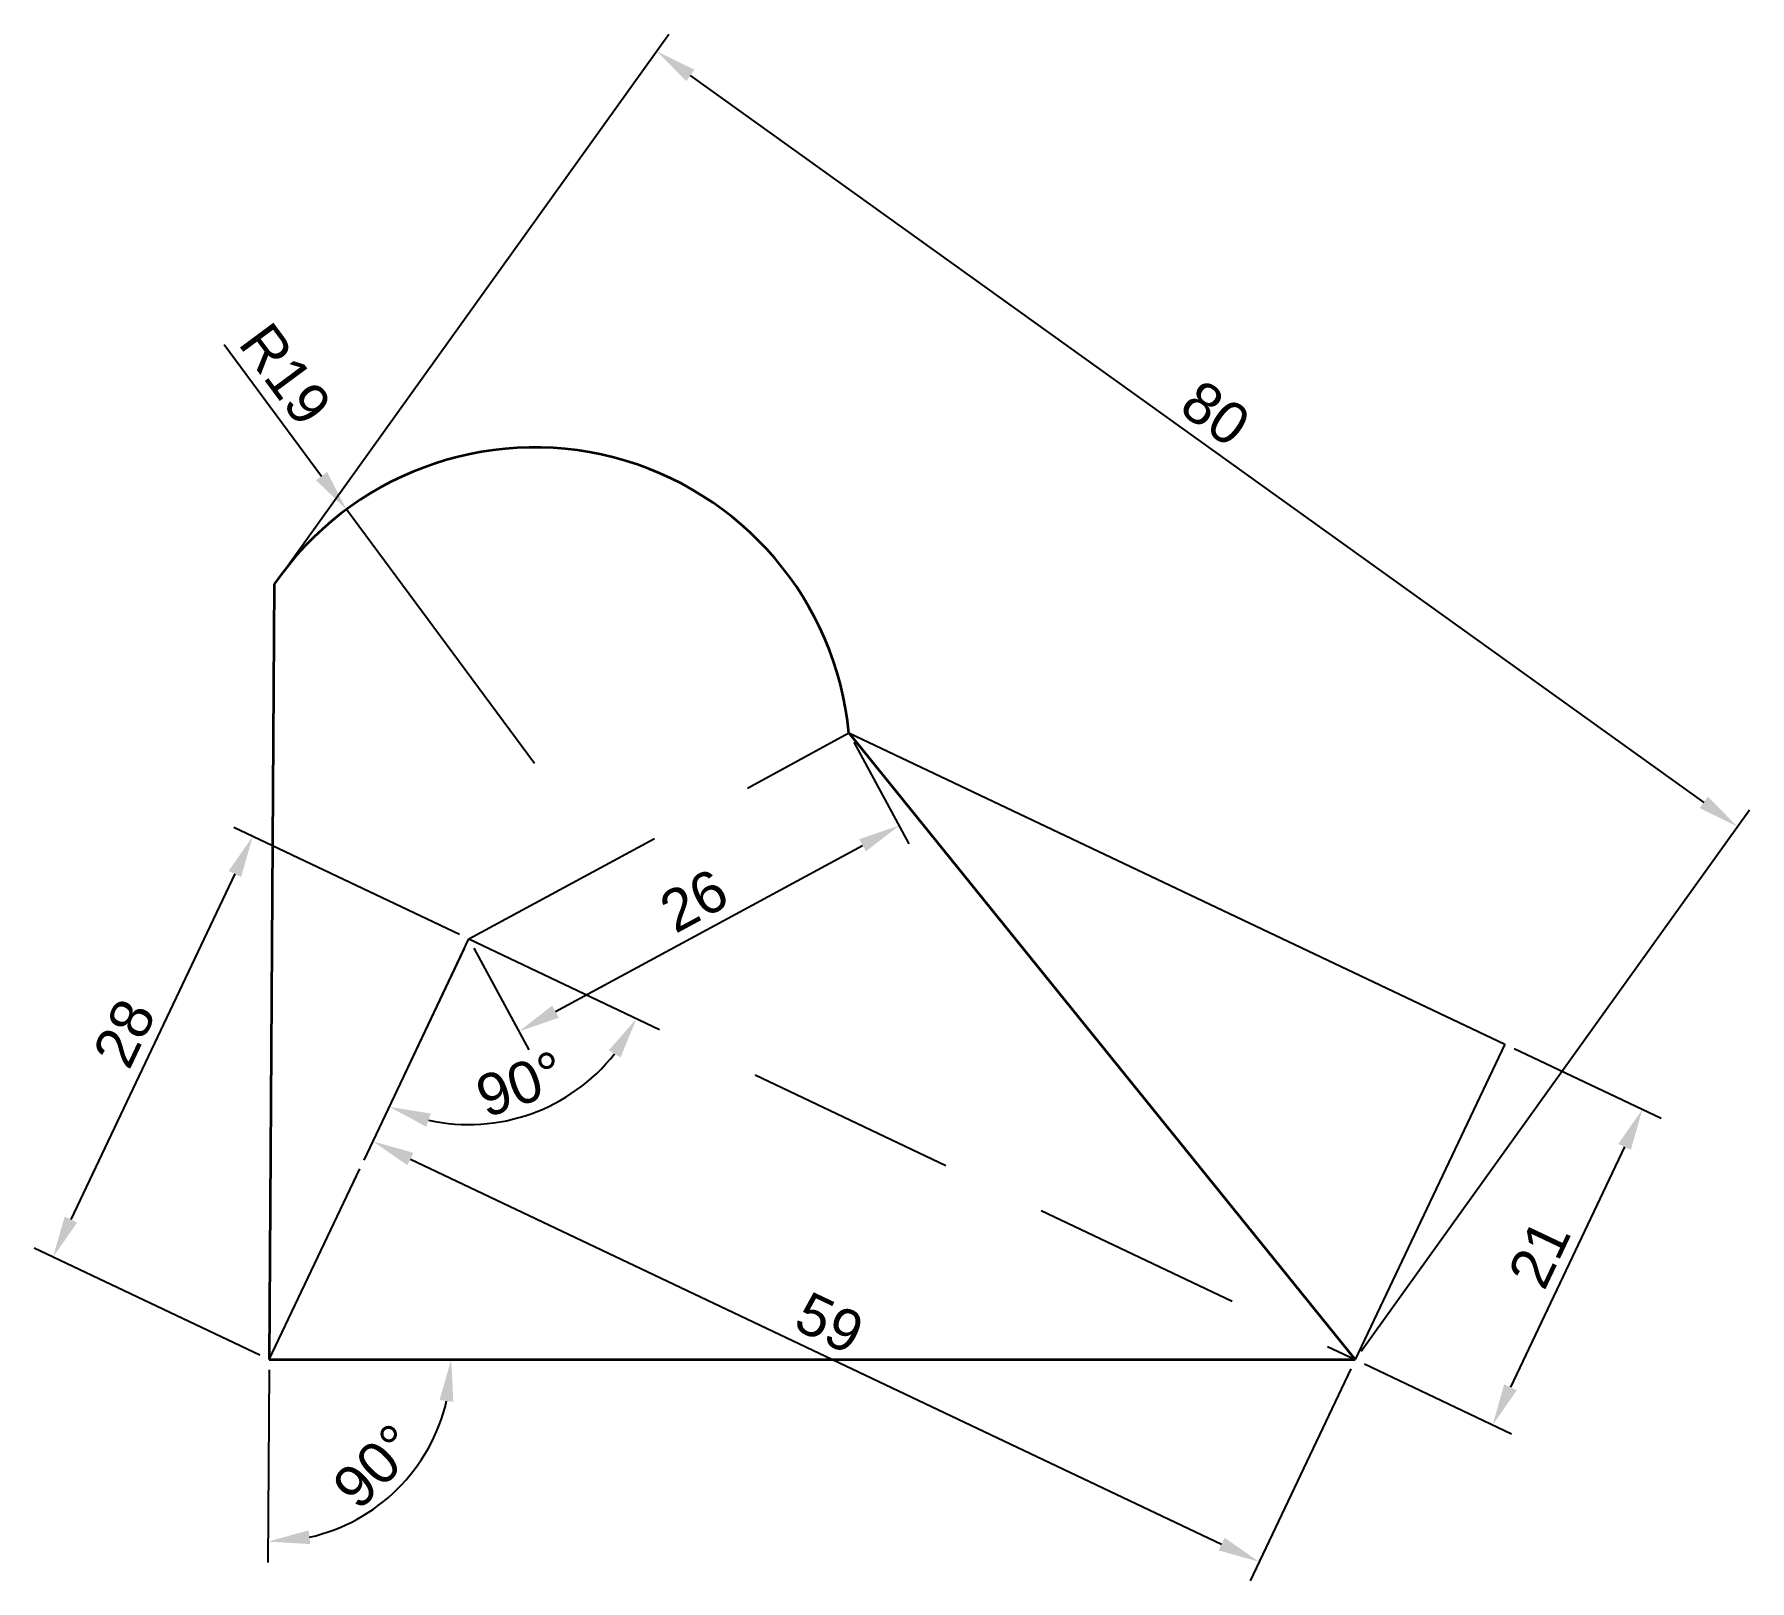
# Model space of a CAD drawing. Header units: millimetres. Extents: x -1642 to 49252, y 449 to 14556.
# Drawn here: x 49148.4 to 49251.5, y 14462.8 to 14555.8 of the extents above.
import ezdxf

# ---------------------------------------------------------------- set-up
doc = ezdxf.new("R2010")
doc.units = ezdxf.units.MM
doc.linetypes.add('DASHED', pattern=[19.05, 12.7, -6.35])
doc.layers.get('Defpoints').update_dxf_attribs({"lineweight": 40})
doc.styles.get("Standard").update_dxf_attribs({"font": 'arial.ttf'})
doc.dimstyles.new('ISO-25', dxfattribs={"dimtxt": 2.5, "dimasz": 2.5, "dimexe": 1.25, "dimexo": 0.625, "dimtad": 1, "dimtxsty": 'Standard', "dimcen": 2.5, "dimadec": 0, "dimazin": 0, "dimtfac": 1, "dimtmove": 0, "dimatfit": 3, "dimfxl": 1, "dimarcsym": 0})

# ---------------------------------------------------------------- blocks, each defined once
blk = doc.blocks.new('*D20')
at = {"color": 0, "lineweight": -2, "transparency": 16777216}
for p, q in [((49159.81, 14537.17), (49165.67, 14529.26)), ((49178.47, 14511.99), (49167.16, 14527.26))]:
    blk.add_line(p, q, dxfattribs=at)
blk.add_solid([(49166, 14529.51), (49165.33, 14529.02), (49167.16, 14527.26)], dxfattribs=at)
at = {"layer": 'Defpoints', "color": 0, "lineweight": -2, "transparency": 16777216}
for p in [(49167.16, 14527.26), (49178.47, 14511.99)]:
    blk.add_point(p, dxfattribs=at)
at = {"color": 0, "lineweight": -2, "transparency": 16777216, "insert": (49163.49, 14535.39), "char_height": 2.5, "attachment_point": 5, "rotation": 306.5393}
blk.add_mtext('R19', dxfattribs=at)
blk = doc.blocks.new('*D21')
at = {"color": 0, "lineweight": -2, "transparency": 16777216}
for p, q in [((49173.96, 14501.7), (49160.4, 14508.13)), ((49160.45, 14505.34), (49150.59, 14484.56)), ((49161.95, 14476.4), (49148.39, 14482.84))]:
    blk.add_line(p, q, dxfattribs=at)
for points in [[(49160.08, 14505.52), (49160.83, 14505.16), (49161.53, 14507.6)], [(49150.22, 14484.74), (49150.97, 14484.38), (49149.52, 14482.3)]]:
    blk.add_solid(points, dxfattribs=at)
at = {"layer": 'Defpoints', "color": 0, "lineweight": -2, "transparency": 16777216}
for p in [(49174.52, 14501.43), (49149.52, 14482.3), (49162.52, 14476.13)]:
    blk.add_point(p, dxfattribs=at)
at = {"color": 0, "lineweight": -2, "transparency": 16777216, "insert": (49153.81, 14495.76), "char_height": 2.5, "attachment_point": 5, "rotation": 64.6121}
blk.add_mtext('28', dxfattribs=at)
blk = doc.blocks.new('*D22')
at = {"color": 0, "lineweight": -2, "transparency": 16777216}
for p, q in [((49174.25, 14500.86), (49168.21, 14488.13)), ((49171.01, 14488.19), (49219.79, 14465.04)), ((49227.56, 14475.57), (49221.51, 14462.84))]:
    blk.add_line(p, q, dxfattribs=at)
for points in [[(49171.19, 14488.57), (49170.83, 14487.82), (49168.75, 14489.26)], [(49219.97, 14465.42), (49219.61, 14464.66), (49222.05, 14463.97)]]:
    blk.add_solid(points, dxfattribs=at)
at = {"layer": 'Defpoints', "color": 0, "lineweight": -2, "transparency": 16777216}
for p in [(49174.52, 14501.43), (49227.82, 14476.13), (49222.05, 14463.97)]:
    blk.add_point(p, dxfattribs=at)
at = {"color": 0, "lineweight": -2, "transparency": 16777216, "insert": (49196.21, 14478.33), "char_height": 2.5, "attachment_point": 5, "rotation": 334.6121}
blk.add_mtext('59', dxfattribs=at)
blk = doc.blocks.new('*D23')
at = {"color": 0, "lineweight": -2, "transparency": 16777216}
for p, q in [((49237.39, 14494.84), (49246.22, 14490.65)), ((49244.02, 14488.92), (49237.16, 14474.47)), ((49228.39, 14475.87), (49237.22, 14471.68))]:
    blk.add_line(p, q, dxfattribs=at)
for points in [[(49243.64, 14489.1), (49244.4, 14488.75), (49245.09, 14491.18)], [(49236.78, 14474.65), (49237.54, 14474.29), (49236.09, 14472.21)]]:
    blk.add_solid(points, dxfattribs=at)
at = {"layer": 'Defpoints', "color": 0, "lineweight": -2, "transparency": 16777216}
for p in [(49236.83, 14495.11), (49227.82, 14476.13), (49236.09, 14472.21)]:
    blk.add_point(p, dxfattribs=at)
at = {"color": 0, "lineweight": -2, "transparency": 16777216, "insert": (49238.89, 14482.5), "char_height": 2.5, "attachment_point": 5, "rotation": 64.6121}
blk.add_mtext('21', dxfattribs=at)
blk = doc.blocks.new('*D24')
at = {"color": 0, "lineweight": -2, "transparency": 16777216}
for p, q in [((49163.19, 14523.27), (49186.54, 14555.83)), ((49187.84, 14553.36), (49248.78, 14509.64)), ((49228.19, 14476.64), (49251.54, 14509.2))]:
    blk.add_line(p, q, dxfattribs=at)
for points in [[(49188.09, 14553.7), (49187.6, 14553.02), (49185.81, 14554.82)], [(49249.03, 14509.98), (49248.54, 14509.3), (49250.82, 14508.18)]]:
    blk.add_solid(points, dxfattribs=at)
at = {"layer": 'Defpoints', "color": 0, "lineweight": -2, "transparency": 16777216}
for p in [(49162.82, 14522.77), (49250.82, 14508.18), (49227.82, 14476.13)]:
    blk.add_point(p, dxfattribs=at)
at = {"color": 0, "lineweight": -2, "transparency": 16777216, "insert": (49219.42, 14533.04), "char_height": 2.5, "attachment_point": 5, "rotation": 324.3441}
blk.add_mtext('80', dxfattribs=at)
blk = doc.blocks.new('*D25')
at = {"color": 0, "lineweight": -2, "transparency": 16777216}
for p, q in [((49197.68, 14513.27), (49200.99, 14507.15)), ((49179.73, 14497.06), (49198.2, 14507.06)), ((49174.82, 14500.88), (49178.13, 14494.77))]:
    blk.add_line(p, q, dxfattribs=at)
for points in [[(49198, 14507.43), (49198.4, 14506.7), (49200.4, 14508.25)], [(49179.53, 14497.42), (49179.93, 14496.69), (49177.54, 14495.87)]]:
    blk.add_solid(points, dxfattribs=at)
at = {"layer": 'Defpoints', "color": 0, "lineweight": -2, "transparency": 16777216}
for p in [(49197.38, 14513.82), (49200.4, 14508.25), (49174.52, 14501.43)]:
    blk.add_point(p, dxfattribs=at)
at = {"color": 0, "lineweight": -2, "transparency": 16777216, "insert": (49188.06, 14503.73), "char_height": 2.5, "attachment_point": 5, "rotation": 28.4499}
blk.add_mtext('26', dxfattribs=at)
blk = doc.blocks.new('*D26')
at = {"color": 0, "lineweight": -2, "transparency": 16777216}
blk.add_arc((49174.52, 14501.43), 11.16, 257.4696, 321.7546, dxfattribs=at)
for points in [[(49182.94, 14494.74), (49183.64, 14494.3), (49184.61, 14496.64)], [(49171.96, 14490.14), (49172.23, 14490.93), (49169.73, 14491.34)]]:
    blk.add_solid(points, dxfattribs=at)
at = {"layer": 'Defpoints', "color": 0, "lineweight": -2, "transparency": 16777216}
for p in [(49174.52, 14501.43), (49174.52, 14501.43), (49175.42, 14490.3), (49162.52, 14476.13), (49227.82, 14476.13)]:
    blk.add_point(p, dxfattribs=at)
at = {"color": 0, "lineweight": -2, "transparency": 16777216, "insert": (49177.63, 14492.7), "char_height": 2.5, "attachment_point": 5, "rotation": 19.6121}
blk.add_mtext('90°', dxfattribs=at)
blk = doc.blocks.new('*D27')
at = {"color": 0, "lineweight": -2, "transparency": 16777216}
blk.add_line((49162.51, 14475.51), (49162.44, 14463.94), dxfattribs=at)
blk.add_arc((49162.52, 14476.13), 10.95, 282.7399, 346.8861, dxfattribs=at)
for points in [[(49172.76, 14473.7), (49173.59, 14473.6), (49173.46, 14476.13)], [(49164.98, 14465.04), (49164.89, 14465.87), (49162.45, 14465.19)]]:
    blk.add_solid(points, dxfattribs=at)
at = {"layer": 'Defpoints', "color": 0, "lineweight": -2, "transparency": 16777216}
for p in [(49162.82, 14522.77), (49162.52, 14476.13), (49162.52, 14476.13), (49227.82, 14476.13), (49167.95, 14466.63)]:
    blk.add_point(p, dxfattribs=at)
at = {"color": 0, "lineweight": -2, "transparency": 16777216, "insert": (49168.89, 14469.72), "char_height": 2.5, "attachment_point": 5, "rotation": 44.813}
blk.add_mtext('90°', dxfattribs=at)

msp = doc.modelspace()

# ---------------------------------------------------------------- linework, layer by layer
at = {"lineweight": 35}
for p, q in [((49162.821, 14522.767), (49162.517, 14476.133)), ((49197.382, 14513.816), (49227.824, 14476.133)), ((49162.517, 14476.133), (49227.824, 14476.133))]:
    msp.add_line(p, q, dxfattribs=at)
at = {"lineweight": 53}
msp.add_line((49162.821, 14522.767), (49162.821, 14522.767), dxfattribs=at)
at = {"linetype": 'DASHED'}
for p, q in [((49174.521, 14501.429), (49197.382, 14513.816)), ((49162.517, 14476.133), (49174.521, 14501.429)), ((49174.521, 14501.429), (49227.824, 14476.133))]:
    msp.add_line(p, q, dxfattribs=at)
for p, q in [((49197.382, 14513.816), (49236.827, 14495.105)), ((49236.827, 14495.105), (49227.824, 14476.133))]:
    msp.add_line(p, q)
at = {"lineweight": 35}
msp.add_arc((49178.469, 14511.99), 19, 5.51203, 145.44668, dxfattribs=at)

# ---------------------------------------------------------------- dimensions: what is measured, and where the dimension line sits
at = {"lineweight": -2}
for p1, p2, distance, picture, middle in [((49162.821, 14522.767), (49227.824, 14476.133), 39.443, '*D24', (49219.423, 14533.044)), ((49174.521, 14501.429), (49197.382, 14513.816), -6.326, '*D25', (49188.06, 14503.732)), ((49174.521, 14501.429), (49162.517, 14476.133), -14.384, '*D21', (49153.806, 14495.764)), ((49174.521, 14501.429), (49227.824, 14476.133), -13.466, '*D22', (49196.214, 14478.334)), ((49236.827, 14495.105), (49227.824, 14476.133), 9.149, '*D23', (49238.892, 14482.503))]:
    dim = msp.add_aligned_dim(p1=p1, p2=p2, distance=distance, dimstyle='ISO-25', dxfattribs=at)
    dim.commit()
    dim.dimension.update_dxf_attribs({"geometry": picture, "text_midpoint": middle})
dim = msp.add_radius_dim(center=(49178.469, 14511.99), mpoint=(49167.157, 14527.256), dimstyle='ISO-25', dxfattribs=at)
dim.commit()
dim.dimension.update_dxf_attribs({"geometry": '*D20', "text_midpoint": (49161.966, 14534.262), "dimtype": 164})
for base, line1, line2, picture, middle in [((49167.949, 14466.63), ((49162.517, 14476.133), (49227.824, 14476.133)), ((49162.821, 14522.767), (49162.517, 14476.133)), '*D27', (49168.892, 14469.717)), ((49175.419, 14490.302), ((49162.517, 14476.133), (49174.521, 14501.429)), ((49174.521, 14501.429), (49227.824, 14476.133)), '*D26', (49177.63, 14492.704))]:
    dim = msp.add_angular_dim_2l(base=base, line1=line1, line2=line2, dimstyle='ISO-25', dxfattribs=at)
    dim.commit()
    dim.dimension.update_dxf_attribs({"geometry": picture, "text_midpoint": middle})

doc.saveas('drawing.dxf')
